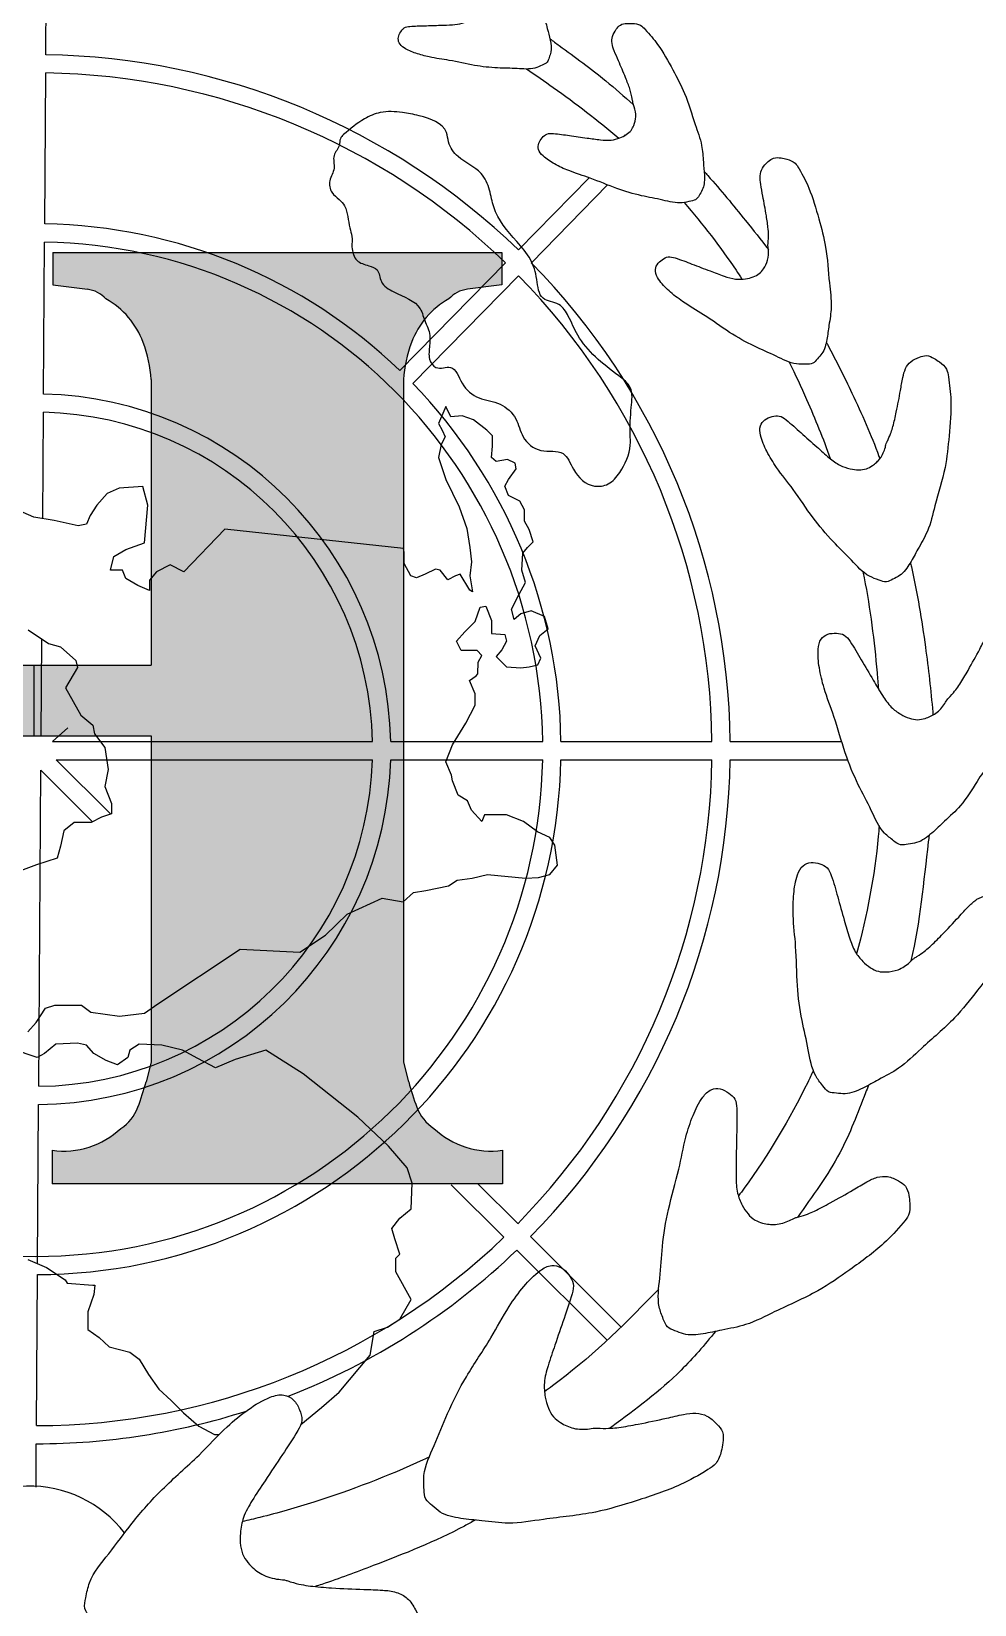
# Model space of a CAD drawing. Extents: x -2331248 to -1198620, y -977263 to -545844.
# Drawn here: x -2324678 to -2322990, y -710726 to -707908 of the extents above; entities that cross this region are included whole.
import ezdxf

# ---------------------------------------------------------------- set-up
doc = ezdxf.new("R2010")
doc.units = 0
doc.header["$LTSCALE"] = 1000
doc.header["$MEASUREMENT"] = 0
doc.layers.get('0').update_dxf_attribs({"linetype": 'CONTINUOUS'})

msp = doc.modelspace()

# ---------------------------------------------------------------- hatches: boundary and pattern name
for points in [[(-2325335.1, -709754.7), (-2325344.3, -709789.6, -0.026595), (-2325358.9, -709835.4, -0.160007), (-2325389.4, -709873.2, -0.229054), (-2325512.2, -709912.4), (-2325512.2, -709972.7), (-2325109.1, -709972.7), (-2324706, -709972.7), (-2324706, -709912.4, -0.229054), (-2324828.8, -709873.2, -0.160007), (-2324859.4, -709835.4, -0.026595), (-2324874, -709789.6), (-2324883.1, -709754.7), (-2324883.1, -709170.2), (-2324673.6, -709170.2), (-2324673.6, -709043.2), (-2324883.1, -709043.2), (-2324883.1, -708531.8, -0.072496), (-2324868.8, -708465.2, -0.17836), (-2324802.2, -708387.5, -0.179281), (-2324768.8, -708370), (-2324706.9, -708362.1), (-2324706.9, -708304.4), (-2325109.1, -708304.4), (-2325511.3, -708304.4), (-2325511.3, -708362.1), (-2325449.4, -708370, -0.179281), (-2325416.1, -708387.5, -0.17836), (-2325349.4, -708465.2, -0.072496), (-2325335.1, -708531.8)], [(-2324464.1, -708531.8, 0.072496), (-2324478.4, -708465.2, 0.17836), (-2324545, -708387.5, 0.179281), (-2324578.4, -708370), (-2324640.3, -708362.1), (-2324640.3, -708304.4), (-2324238.1, -708304.4), (-2323835.9, -708304.4), (-2323835.9, -708362.1), (-2323897.8, -708370, 0.179281), (-2323931.1, -708387.5, 0.17836), (-2323997.8, -708465.2, 0.072496), (-2324012.1, -708531.8), (-2324012.1, -709754.7), (-2324003, -709789.6, 0.026595), (-2323988.3, -709835.4, 0.160007), (-2323957.8, -709873.2, 0.229054), (-2323835, -709912.4), (-2323835, -709972.7), (-2324238.1, -709972.7), (-2324641.2, -709972.7), (-2324641.2, -709912.4, 0.229054), (-2324518.4, -709873.2, 0.160007), (-2324487.8, -709835.4, 0.026595), (-2324473.2, -709789.6), (-2324464.1, -709754.7), (-2324464.1, -709170.2), (-2324673.6, -709170.2), (-2324673.6, -709043.2), (-2324464.1, -709043.2)]]:
    msp.add_hatch(color=256).paths.add_polyline_path(points)

# ---------------------------------------------------------------- linework, layer by layer
for p, q in [((-2324652.6, -707950), (-2324650.7, -707665.4)), ((-2324654.7, -708253), (-2324652.8, -707982.6)), ((-2323615, -708093.5), (-2323616.4, -708094.9)), ((-2323806.5, -708299.5), (-2323679.8, -708170.4)), ((-2323783.3, -708322.5), (-2323646.7, -708183.3)), ((-2324656.8, -708557.8), (-2324654.9, -708285.6)), ((-2324640.3, -708304.4), (-2323835.9, -708304.4)), ((-2324640.3, -708304.4), (-2324640.3, -708362.1)), ((-2324018.7, -708515.7), (-2323829.3, -708322.8)), ((-2323835.9, -708304.4), (-2323835.9, -708362.1)), ((-2323995.6, -708538.7), (-2323806.2, -708345.8)), ((-2324640.3, -708362.1), (-2324578.4, -708370)), ((-2323835.9, -708362.1), (-2323897.8, -708370)), ((-2324464.1, -708531.8), (-2324464.1, -709043.2)), ((-2324012.1, -708531.8), (-2324012.1, -709754.7)), ((-2324658.3, -708781.1), (-2324657, -708590.4)), ((-2324661, -709170.2), (-2324659.8, -708996.7)), ((-2324883.1, -709043.2), (-2324464.1, -709043.2)), ((-2324673.6, -709170.2), (-2324673.6, -709043.2)), ((-2324883.1, -709170.2), (-2324464.1, -709170.2)), ((-2324640.7, -709180.1), (-2324613.2, -709155.9)), ((-2324464.1, -709170.2), (-2324464.1, -709754.7)), ((-2324640.7, -709180.1), (-2324067.7, -709180.1)), ((-2324035, -709180.1), (-2323762.8, -709180.1)), ((-2323730.2, -709180.1), (-2323459.8, -709180.1)), ((-2323427.1, -709180.1), (-2323227.6, -709180.1)), ((-2324634.3, -709212.7), (-2324067.8, -709212.7)), ((-2324634.3, -709212.7), (-2324536.6, -709310.3)), ((-2324035.1, -709212.7), (-2323762.9, -709212.7)), ((-2323730.2, -709212.7), (-2323459.9, -709212.7)), ((-2323427.2, -709212.7), (-2323216.8, -709212.7)), ((-2324665.3, -709797.6), (-2324661.4, -709231.7)), ((-2324661.4, -709231.7), (-2324569.3, -709323.8)), ((-2324464.1, -709754.7), (-2324473.2, -709789.6)), ((-2324012.1, -709754.7), (-2324003, -709789.6)), ((-2324667.5, -710115.4), (-2324665.6, -709830.3)), ((-2324641.2, -709912.4), (-2324641.2, -709972.7)), ((-2323835, -709912.4), (-2323835, -709972.7)), ((-2323835, -709972.7), (-2324641.2, -709972.7)), ((-2323926.6, -709974.1), (-2323832.3, -710068)), ((-2323878.7, -709972.9), (-2323807.7, -710043.8)), ((-2323784.7, -710066.8), (-2323622.5, -710228.9)), ((-2323809.2, -710091.1), (-2323647.3, -710252.4)), ((-2324669.5, -710405.4), (-2324667.7, -710135.1)), ((-2324670.3, -710515.6), (-2324669.8, -710438.1))]:
    msp.add_line(p, q)
at = {"color": 1}
for points in [[(-2324684.9, -709700.1), (-2324670.1, -709683.5), (-2324653.5, -709657.7), (-2324636.9, -709652.2), (-2324588.9, -709652.2), (-2324572.3, -709665.1), (-2324520.6, -709672.4), (-2324476.3, -709666.9), (-2324452.3, -709650.3), (-2324304.6, -709552.3), (-2324197.8, -709557.4), (-2324152, -709526.9), (-2324113, -709489.6), (-2324050.2, -709460.8), (-2324012.9, -709467.5), (-2323994.2, -709450.6), (-2323972.2, -709447.2), (-2323931.5, -709438.7), (-2323916.2, -709428.6), (-2323889, -709425.2), (-2323861.9, -709418.4), (-2323794, -709425.2), (-2323770.3, -709423.5), (-2323749.9, -709418.4), (-2323736.4, -709401.4), (-2323741.5, -709365.8), (-2323749.9, -709352.3), (-2323772, -709342.1), (-2323797.4, -709323.5), (-2323828, -709311.6), (-2323855.1, -709311.6), (-2323867, -709311.6), (-2323872.1, -709323.5), (-2323890.7, -709303.1), (-2323897.5, -709286.2), (-2323914.5, -709276), (-2323924.7, -709250.6), (-2323926.4, -709240.4), (-2323936.5, -709216.7), (-2323924.7, -709186.2), (-2323900.9, -709147.2), (-2323884, -709115), (-2323884, -709094.6), (-2323894.1, -709070.9), (-2323882.3, -709062.4), (-2323878.9, -709059), (-2323878.5, -709037.8), (-2323871.7, -709025.9), (-2323880.2, -709017.4), (-2323897.1, -709017.4), (-2323909, -709017.4), (-2323917.5, -709000.5), (-2323902.2, -708983.5), (-2323883.6, -708964.9), (-2323875.1, -708939.4), (-2323864.9, -708937.8), (-2323854.7, -708963.2), (-2323854.7, -708980.1), (-2323854.7, -708986.9), (-2323831, -708988.6), (-2323827.6, -709000.5), (-2323836.1, -709015.7), (-2323846.2, -709027.6), (-2323827.6, -709046.2), (-2323802.1, -709047.9), (-2323786.9, -709046.2), (-2323771.6, -709042.8), (-2323766.5, -709031), (-2323776.7, -709008.9), (-2323768.2, -708990.3), (-2323752.9, -708978.4), (-2323759.7, -708956.4), (-2323783.5, -708946.2), (-2323802.1, -708951.3), (-2323814, -708961.5), (-2323819.1, -708942.8), (-2323805.5, -708917.4), (-2323793.7, -708895.4), (-2323800.4, -708873.3), (-2323798.8, -708842.8), (-2323790.3, -708832.7), (-2323780.1, -708822.5), (-2323786.9, -708800.5), (-2323795.4, -708785.2), (-2323795.4, -708764.9), (-2323803.8, -708749.6), (-2323824.2, -708739.4), (-2323831, -708722.5), (-2323824.2, -708710.6), (-2323810.6, -708692), (-2323812.3, -708681.8), (-2323825.9, -708675), (-2323846.2, -708678.4), (-2323854.7, -708671.6), (-2323853, -708651.3), (-2323853, -708632.6), (-2323863.2, -708622.5), (-2323887, -708603.8), (-2323907.3, -708597), (-2323927.7, -708598.7), (-2323936.2, -708580.1), (-2323949.7, -708610.6), (-2323942.9, -708622.5), (-2323937.9, -708634.3), (-2323944.6, -708647.9), (-2323949.7, -708671.6), (-2323936.2, -708710.6), (-2323912.4, -708759.8), (-2323898.8, -708798.8), (-2323893.7, -708832.7), (-2323890.4, -708858.1), (-2323893.7, -708883.5), (-2323888.7, -708912.3), (-2323893.7, -708908.9), (-2323910.7, -708880.1), (-2323919.2, -708883.5), (-2323932.8, -708890.3), (-2323946.3, -708873.3), (-2323954.8, -708871.6), (-2323973.5, -708880.1), (-2323988.7, -708886.9), (-2323998.9, -708883.5), (-2324010.8, -708861.5), (-2324010.8, -708841.1), (-2324012.5, -708834.4), (-2324332.4, -708799.8), (-2324405.7, -708876.1), (-2324430.1, -708863.8), (-2324454.6, -708876.1), (-2324466.8, -708891.3), (-2324466.8, -708909.6), (-2324488.1, -708900.5), (-2324509.5, -708888.3), (-2324515.6, -708873), (-2324537, -708873), (-2324530.9, -708848.6), (-2324509.5, -708836.4), (-2324475.9, -708824.2), (-2324469.8, -708757.1), (-2324479, -708723.5), (-2324521.7, -708726.5), (-2324543.1, -708735.7), (-2324561.4, -708757.1), (-2324573.6, -708775.4), (-2324579.7, -708790.6), (-2324595, -708793.7), (-2324637.8, -708784.5), (-2324674.4, -708778.4), (-2324708, -708763.2)], [(-2324684.6, -708980.2), (-2324647.9, -709004.6), (-2324626.6, -709010.7), (-2324599.1, -709035.1), (-2324596, -709047.3), (-2324617.4, -709084), (-2324589.9, -709132.8), (-2324568.6, -709151.1), (-2324565.5, -709166.3), (-2324547.2, -709190.7), (-2324541.1, -709230.4), (-2324547.2, -709260.9), (-2324535, -709291.4), (-2324535, -709309.7), (-2324553.3, -709315.8), (-2324571.6, -709325), (-2324602.1, -709325), (-2324620.5, -709340.3), (-2324626.6, -709367.7), (-2324632.7, -709389.1), (-2324669.3, -709401.3), (-2324702.9, -709413.5)], [(-2324196, -710403.3), (-2324158.9, -710373.2), (-2324127.5, -710345.6), (-2324072.1, -710279.2), (-2324064.8, -710236.8), (-2324040.8, -710229.4), (-2324018.6, -710214.6), (-2323998.3, -710179.6), (-2324026, -710129.8), (-2324026, -710105.8), (-2324018.6, -710098.5), (-2324027.9, -710070.8), (-2324033.4, -710052.4), (-2324018.6, -710033.9), (-2323998.3, -710017.3), (-2323996.5, -709971.2), (-2324005.7, -709943.5), (-2324038.9, -709904.8), (-2324094.3, -709853.2), (-2324192.1, -709775.7), (-2324258.5, -709733.3), (-2324313.9, -709749.9), (-2324349, -709764.7), (-2324380.4, -709748.1), (-2324408, -709733.3), (-2324445, -709724.1), (-2324485.6, -709722.2), (-2324502.2, -709733.3), (-2324505.9, -709746.2), (-2324524.3, -709759.1), (-2324544.6, -709751.7), (-2324566.8, -709738.8), (-2324579.7, -709724.1), (-2324596.3, -709720.4), (-2324635, -709722.2), (-2324655.3, -709738.8), (-2324668.3, -709746.2), (-2324712.6, -709731.5)], [(-2324684.9, -710107.7), (-2324651.7, -710122.4), (-2324618.4, -710144.6), (-2324614.7, -710150.1), (-2324568.6, -710153.8), (-2324564.9, -710153.8), (-2324566.8, -710170.4), (-2324577.8, -710201.7), (-2324577.8, -710233.1), (-2324557.5, -710247.8), (-2324539.1, -710264.4), (-2324502.2, -710273.7), (-2324485.6, -710286.6), (-2324468.9, -710314.2), (-2324450.5, -710340.1), (-2324428.3, -710360.3), (-2324406.2, -710382.5), (-2324378.5, -710406.4), (-2324350.8, -710421.2), (-2324342.4, -710421.5)]]:
    msp.add_lwpolyline(points, dxfattribs=at)
for centre, radius, start, end in [((-2324671.2, -709194), 1244.1, 45.9691, 89.1442), ((-2324671.2, -709194), 1211.5, 45.9809, 89.1318), ((-2324671.2, -709194), 941.1, 46.11, 88.9958), ((-2324671.2, -709194), 908.5, 0.8742, 88.9739), ((-2324671.2, -709194), 1244.1, 0.6384, 44.4659), ((-2324671.2, -709194), 1211.5, 0.6556, 44.4372), ((-2324585.3, -708423.7), 54.1, 42.0433, 82.6996), ((-2323890.9, -708423.7), 54.1, 97.3004, 137.9567), ((-2324617.2, -708516.8), 148.1, 20.3964, 60.8482), ((-2323859, -708516.8), 148.1, 119.1518, 159.6036), ((-2324699.7, -708547.5), 236.2, 3.8106, 20.3964), ((-2323776.4, -708547.5), 236.2, 159.6036, 176.1894), ((-2324671.2, -709194), 941.1, 0.8439, 44.1228), ((-2324671.2, -709194), 636.3, 1.2482, 88.7038), ((-2324671.2, -709194), 603.7, 1.3157, 88.655), ((-2324671.2, -709194), 908.5, 181.1844, 358.8156), ((-2324671.2, -709194), 941.1, 270.2149, 358.8567), ((-2324671.2, -709194), 636.3, 270.5069, 358.3089), ((-2324671.2, -709194), 603.7, 270.5557, 358.2175), ((-2324671.2, -709194), 1211.5, 315.4565, 359.1118), ((-2324671.2, -709194), 1244.1, 315.445, 359.1351), ((-2324910.6, -709675.3), 452, 339.2565, 345.3501), ((-2323565.6, -709675.3), 452, 194.6499, 200.7435), ((-2324560.7, -709807.8), 77.9, 302.8938, 339.2565), ((-2323915.5, -709807.8), 77.9, 200.7435, 237.1062), ((-2324620.3, -709765.7), 148.1, 261.8736, 313.4788), ((-2323855.9, -709765.7), 148.1, 226.5212, 278.1264), ((-2324671.2, -709194), 1211.5, 270.0789, 313.823), ((-2324671.2, -709194), 1244.1, 291.3112, 313.8568), ((-2324671.2, -709194), 1244.1, 270.0665, 287.6603), ((-2324682.6, -710729.3), 215.6, 37.5741, 144.9041)]:
    msp.add_arc(centre, radius, start, end)
for points, knots in [([(-2323883.5, -707827.1), (-2323883.6, -707826.4), (-2323886.7, -707817.2), (-2323891, -707808), (-2323903.4, -707787.4), (-2323915.1, -707769.2), (-2323926.2, -707752.8), (-2323933.1, -707740.7), (-2323934.9, -707728), (-2323930.3, -707717.5), (-2323924.9, -707707.1), (-2323915, -707704.1), (-2323904.4, -707702.3), (-2323893, -707701.7), (-2323877.8, -707713), (-2323855.2, -707731.9), (-2323829.7, -707763.7), (-2323800.3, -707801.3), (-2323781.6, -707840.9), (-2323761.6, -707874), (-2323755.4, -707901.5), (-2323749.2, -707923.6), (-2323746.2, -707942), (-2323751.4, -707954.6), (-2323754.2, -707964.7), (-2323765.2, -707969.2), (-2323782, -707977), (-2323810, -707974.2), (-2323845.7, -707974.2), (-2323886.7, -707969.8), (-2323926.9, -707959.7), (-2323962.6, -707955.5), (-2323989.9, -707948), (-2324008.5, -707940.3), (-2324020.9, -707930.1), (-2324022.3, -707918.2), (-2324017.7, -707909.2), (-2324011.4, -707900.6), (-2323995.2, -707898.5), (-2323974, -707898.1), (-2323948.4, -707897.2), (-2323925.9, -707896.5), (-2323907.9, -707894.8), (-2323894.6, -707888.4), (-2323884.7, -707881.5), (-2323877.9, -707873.4), (-2323874.6, -707862.6), (-2323873.6, -707849.2), (-2323878, -707837.1), (-2323882.5, -707830.2), (-2323883.3, -707827.5), (-2323883.5, -707827)], [13.077213, 13.077213, 13.077213, 13.077213, 13.120526, 13.560263, 14.011793, 14.691864, 15.094349, 15.38576, 15.650406, 15.951091, 16.170089, 16.426599, 16.623019, 16.932745, 17.173585, 17.897756, 18.998414, 19.984356, 21.206376, 22.026155, 22.651219, 23.14138, 23.642442, 23.881721, 24.094079, 24.321994, 24.651393, 25.387501, 26.19836, 27.15922, 28.228555, 29.073063, 29.655064, 30.184934, 30.476632, 30.707368, 30.947902, 31.171247, 31.411907, 32.016305, 32.678016, 33.180541, 33.586718, 33.920223, 34.188456, 34.423672, 34.634205, 34.965314, 35.339812, 35.497413, 35.533576, 35.533576, 35.533576, 35.533576]), ([(-2323601.7, -708034.4), (-2323601.7, -708033.6), (-2323603.4, -708023), (-2323606.3, -708012.1), (-2323615.9, -707987.1), (-2323625.3, -707965.1), (-2323634.3, -707944.9), (-2323639.6, -707930.4), (-2323639.1, -707916.1), (-2323632.1, -707905.5), (-2323624.2, -707895.2), (-2323612.8, -707893.7), (-2323600.9, -707893.8), (-2323588.2, -707895.3), (-2323573.8, -707910.6), (-2323552.6, -707935.6), (-2323530.8, -707975.3), (-2323505.7, -708022), (-2323492.8, -708068.9), (-2323477.2, -708108.9), (-2323475.6, -708140.2), (-2323473, -708165.6), (-2323473.3, -708186.3), (-2323481.4, -708199.2), (-2323486.4, -708209.6), (-2323499.2, -708212.5), (-2323519.1, -708217.8), (-2323549.3, -708209.5), (-2323588.4, -708202.7), (-2323632.4, -708190.1), (-2323674.4, -708171.3), (-2323712.8, -708159.9), (-2323741.2, -708146.5), (-2323760, -708134.5), (-2323771.7, -708121), (-2323770.9, -708107.8), (-2323764.3, -708098.8), (-2323755.6, -708090.5), (-2323737.6, -708091.4), (-2323714.3, -708094.9), (-2323686.1, -708098.8), (-2323661.3, -708102.3), (-2323641.2, -708103.9), (-2323625.5, -708099.5), (-2323613.4, -708093.7), (-2323604.4, -708086.2), (-2323598.7, -708074.9), (-2323595.1, -708060.5), (-2323597.6, -708046.4), (-2323601.2, -708038), (-2323601.6, -708034.9), (-2323601.7, -708034.3)], [13.077213, 13.077213, 13.077213, 13.077213, 13.120526, 13.560263, 14.011793, 14.691864, 15.094349, 15.38576, 15.650406, 15.951091, 16.170089, 16.426599, 16.623019, 16.932745, 17.173585, 17.897756, 18.998414, 19.984356, 21.206376, 22.026155, 22.651219, 23.14138, 23.642442, 23.881721, 24.094079, 24.321994, 24.651393, 25.387501, 26.19836, 27.15922, 28.228555, 29.073063, 29.655064, 30.184934, 30.476632, 30.707368, 30.947902, 31.171247, 31.411907, 32.016305, 32.678016, 33.180541, 33.586718, 33.920223, 34.188456, 34.423672, 34.634205, 34.965314, 35.339812, 35.497413, 35.533576, 35.533576, 35.533576, 35.533576]), ([(-2323750.1, -707921.3), (-2323744.5, -707925.4), (-2323710.7, -707949.9), (-2323659.5, -707987.5), (-2323617, -708024.8), (-2323600.7, -708039.2), (-2323600.6, -708039.2)], [3.217272, 3.217272, 3.217272, 3.217272, 3.652302, 5.825507, 7.179914, 7.186565, 7.186565, 7.186565, 7.186565]), ([(-2323791.8, -707975.5), (-2323775.7, -707986.4), (-2323719.1, -708025.4), (-2323664.4, -708067.4), (-2323626.9, -708099.5)], [3.293663, 3.293663, 3.293663, 3.293663, 4.503387, 7.588139, 7.588139, 7.588139, 7.588139]), ([(-2323359.4, -708288), (-2323359.2, -708287.2), (-2323358.4, -708275.4), (-2323358.8, -708263), (-2323363, -708233.9), (-2323367.7, -708207.9), (-2323372.4, -708184.1), (-2323374.5, -708167.3), (-2323370.4, -708152), (-2323360.3, -708142.3), (-2323349.4, -708133.3), (-2323336.7, -708134.5), (-2323323.9, -708137.5), (-2323310.8, -708142.2), (-2323299, -708162.1), (-2323282.5, -708194.2), (-2323268.8, -708242.1), (-2323253.5, -708298.4), (-2323251.1, -708351.8), (-2323244.2, -708398.6), (-2323250.2, -708432.5), (-2323253.7, -708460.3), (-2323259, -708482.5), (-2323270.9, -708494.3), (-2323278.8, -708504.2), (-2323293.3, -708504.2), (-2323315.9, -708505), (-2323346.2, -708488.6), (-2323386.5, -708471.7), (-2323430.5, -708447.4), (-2323471, -708416.9), (-2323509.3, -708395.3), (-2323536.5, -708373.9), (-2323553.8, -708356.5), (-2323563, -708339.1), (-2323558.9, -708325.1), (-2323549.5, -708317.1), (-2323538.3, -708310.4), (-2323519.1, -708315.7), (-2323495, -708325.2), (-2323465.7, -708336.3), (-2323440, -708346.2), (-2323418.9, -708352.8), (-2323400.9, -708351.9), (-2323386.5, -708348.8), (-2323375, -708342.9), (-2323366.2, -708332.2), (-2323358.7, -708317.6), (-2323358, -708301.9), (-2323359.8, -708292), (-2323359.4, -708288.6), (-2323359.4, -708287.9)], [13.077213, 13.077213, 13.077213, 13.077213, 13.120526, 13.560263, 14.011793, 14.691864, 15.094349, 15.38576, 15.650406, 15.951091, 16.170089, 16.426599, 16.623019, 16.932745, 17.173585, 17.897756, 18.998414, 19.984356, 21.206376, 22.026155, 22.651219, 23.14138, 23.642442, 23.881721, 24.094079, 24.321994, 24.651393, 25.387501, 26.19836, 27.15922, 28.228555, 29.073063, 29.655064, 30.184934, 30.476632, 30.707368, 30.947902, 31.171247, 31.411907, 32.016305, 32.678016, 33.180541, 33.586718, 33.920223, 34.188456, 34.423672, 34.634205, 34.965314, 35.339812, 35.497413, 35.533576, 35.533576, 35.533576, 35.533576]), ([(-2323473.8, -708159.4), (-2323471.6, -708161.8), (-2323445.8, -708189.9), (-2323407.8, -708236.9), (-2323372, -708281.4), (-2323358.7, -708299)], [10.824914, 10.824914, 10.824914, 10.824914, 11.027742, 13.214589, 14.594713, 14.594713, 14.594713, 14.594713]), ([(-2323509.8, -708214.9), (-2323476.2, -708253.2), (-2323441.3, -708298.9), (-2323409.6, -708346.7), (-2323406.1, -708352)], [11.012867, 11.012867, 11.012867, 11.012867, 14.193364, 14.591432, 14.591432, 14.591432, 14.591432]), ([(-2323255.1, -708464.9), (-2323254.2, -708466.5), (-2323238.2, -708496.5), (-2323204.7, -708563.7), (-2323174.4, -708632.3), (-2323159.7, -708672.3), (-2323159.2, -708673.8)], [18.66986, 18.66986, 18.66986, 18.66986, 18.782901, 20.7969, 23.363188, 23.460767, 23.460767, 23.460767, 23.460767]), ([(-2323145.9, -708642.3), (-2323145.4, -708641.5), (-2323140, -708629.7), (-2323135.6, -708616.8), (-2323128.5, -708585.2), (-2323123.1, -708556.7), (-2323118.7, -708530.4), (-2323114.3, -708512.2), (-2323104.2, -708498.2), (-2323090, -708492.1), (-2323075.2, -708487.1), (-2323062.6, -708493.3), (-2323050.7, -708501.3), (-2323039, -708511.4), (-2323034.7, -708536.4), (-2323030.2, -708575.8), (-2323034.9, -708630.4), (-2323041.1, -708694.3), (-2323059.4, -708750.1), (-2323070.6, -708801), (-2323090.1, -708833.5), (-2323104.5, -708860.8), (-2323118.7, -708881.5), (-2323135.5, -708889), (-2323147.5, -708896.1), (-2323162.4, -708890.4), (-2323185.9, -708882.4), (-2323210.7, -708853.7), (-2323245.5, -708820.6), (-2323281.3, -708778.4), (-2323311, -708731.3), (-2323342, -708694.1), (-2323361.7, -708661.5), (-2323372.6, -708636.8), (-2323375.3, -708615.4), (-2323365.6, -708602.6), (-2323352.8, -708598), (-2323338.6, -708595.4), (-2323321, -708608.4), (-2323299.9, -708627.6), (-2323274.1, -708650.5), (-2323251.6, -708670.7), (-2323232.4, -708685.7), (-2323213.6, -708691.8), (-2323197.5, -708694.2), (-2323183.5, -708692.6), (-2323170.2, -708685.1), (-2323156.8, -708673), (-2323149.9, -708657.2), (-2323147.9, -708646.2), (-2323146.2, -708642.9), (-2323145.9, -708642.2)], [13.077213, 13.077213, 13.077213, 13.077213, 13.120526, 13.560263, 14.011793, 14.691864, 15.094349, 15.38576, 15.650406, 15.951091, 16.170089, 16.426599, 16.623019, 16.932745, 17.173585, 17.897756, 18.998414, 19.984356, 21.206376, 22.026155, 22.651219, 23.14138, 23.642442, 23.881721, 24.094079, 24.321994, 24.651393, 25.387501, 26.19836, 27.15922, 28.228555, 29.073063, 29.655064, 30.184934, 30.476632, 30.707368, 30.947902, 31.171247, 31.411907, 32.016305, 32.678016, 33.180541, 33.586718, 33.920223, 34.188456, 34.423672, 34.634205, 34.965314, 35.339812, 35.497413, 35.533576, 35.533576, 35.533576, 35.533576]), ([(-2323321.6, -708500.5), (-2323310.7, -708522.6), (-2323284.2, -708579.4), (-2323260.8, -708637.6), (-2323247.9, -708673.4)], [18.148121, 18.148121, 18.148121, 18.148121, 19.682962, 22.062356, 22.062356, 22.062356, 22.062356]), ([(-2323104.4, -708859.6), (-2323103.9, -708862.1), (-2323092.3, -708912), (-2323078, -709001.5), (-2323067.4, -709090.4), (-2323064.3, -709131.2), (-2323064.2, -709132.9)], [27.498238, 27.498238, 27.498238, 27.498238, 27.657433, 30.703039, 33.149521, 33.25637, 33.25637, 33.25637, 33.25637]), ([(-2323189.5, -708876), (-2323188.8, -708879.7), (-2323176.7, -708939.4), (-2323168, -709009.5), (-2323162.5, -709076.3), (-2323161.8, -709085.8)], [26.457719, 26.457719, 26.457719, 26.457719, 26.689194, 30.26996, 30.865347, 30.865347, 30.865347, 30.865347]), ([(-2323035.7, -709102), (-2323034.8, -709101.3), (-2323025.2, -709090.7), (-2323016.3, -709078.7), (-2322998.2, -709048), (-2322983, -709019.9), (-2322969.5, -708993.8), (-2322958.8, -708976.4), (-2322943.4, -708965), (-2322926.6, -708963.5), (-2322909.4, -708963.2), (-2322898.3, -708973.9), (-2322888.5, -708986.4), (-2322879.6, -709000.8), (-2322883.6, -709028.5), (-2322892.1, -709071.2), (-2322915.4, -709126.9), (-2322943.4, -709191.7), (-2322981.4, -709244), (-2323010.3, -709293.4), (-2323041.6, -709320.9), (-2323065.8, -709344.7), (-2323087.6, -709361.6), (-2323107.7, -709363.8), (-2323122.8, -709367.2), (-2323136.4, -709356.3), (-2323158.4, -709339.9), (-2323174.7, -709301.5), (-2323200, -709255.2), (-2323223.3, -709198.9), (-2323238.5, -709139.6), (-2323258.5, -709090.2), (-2323268.1, -709049.4), (-2323271.2, -709019.9), (-2323266.8, -708996.5), (-2323252.3, -708986.4), (-2323237.5, -708985.9), (-2323221.7, -708988), (-2323207.6, -709007.5), (-2323192, -709034.7), (-2323172.7, -709067.4), (-2323155.9, -709096.1), (-2323140.8, -709118.3), (-2323123.2, -709131), (-2323107.2, -709138.9), (-2323091.9, -709142), (-2323075.5, -709138.6), (-2323057.4, -709130.4), (-2323044.9, -709116.2), (-2323039, -709105.4), (-2323036.2, -709102.4), (-2323035.7, -709101.9)], [13.077213, 13.077213, 13.077213, 13.077213, 13.120526, 13.560263, 14.011793, 14.691864, 15.094349, 15.38576, 15.650406, 15.951091, 16.170089, 16.426599, 16.623019, 16.932745, 17.173585, 17.897756, 18.998414, 19.984356, 21.206376, 22.026155, 22.651219, 23.14138, 23.642442, 23.881721, 24.094079, 24.321994, 24.651393, 25.387501, 26.19836, 27.15922, 28.228555, 29.073063, 29.655064, 30.184934, 30.476632, 30.707368, 30.947902, 31.171247, 31.411907, 32.016305, 32.678016, 33.180541, 33.586718, 33.920223, 34.188456, 34.423672, 34.634205, 34.965314, 35.339812, 35.497413, 35.533576, 35.533576, 35.533576, 35.533576]), ([(-2323160.4, -709331.4), (-2323160.9, -709337.6), (-2323167.6, -709414.8), (-2323182, -709491.4), (-2323200.9, -709560.4)], [35.980817, 35.980817, 35.980817, 35.980817, 36.370011, 40.813039, 40.813039, 40.813039, 40.813039]), ([(-2323070.9, -709348.1), (-2323071.4, -709352.1), (-2323080.8, -709427.3), (-2323087.3, -709503.5), (-2323103.6, -709573.2), (-2323103.6, -709573.3)], [37.749373, 37.749373, 37.749373, 37.749373, 37.995926, 42.481303, 42.490057, 42.490057, 42.490057, 42.490057]), ([(-2323096, -709567.3), (-2323095, -709566.9), (-2323082.7, -709558.9), (-2323070.6, -709549.2), (-2323044.6, -709523.3), (-2323022.1, -709499.2), (-2323001.8, -709476.7), (-2322986.5, -709462.1), (-2322968.3, -709454.8), (-2322951, -709457.6), (-2322933.8, -709461.9), (-2322925.6, -709475.4), (-2322919, -709490.4), (-2322913.9, -709507.1), (-2322925.1, -709533.7), (-2322944.8, -709574.1), (-2322982.5, -709623.6), (-2323027.4, -709681), (-2323079, -709723.2), (-2323120.7, -709765), (-2323159.1, -709784.3), (-2323189.5, -709801.6), (-2323215.7, -709812.8), (-2323236.3, -709809.8), (-2323252.2, -709809.3), (-2323263, -709794.7), (-2323280.6, -709772.7), (-2323286.9, -709730.2), (-2323300, -709677.3), (-2323308.6, -709615.1), (-2323308.3, -709551.9), (-2323315.3, -709497.4), (-2323314.2, -709454.2), (-2323309.6, -709423.9), (-2323299.1, -709401.8), (-2323282, -709395.4), (-2323267, -709398.8), (-2323251.9, -709405.1), (-2323243, -709428.2), (-2323234.5, -709459.4), (-2323223.7, -709497), (-2323214.4, -709530.1), (-2323205.2, -709556.1), (-2323191, -709573.5), (-2323177, -709585.5), (-2323162.6, -709592.6), (-2323145.3, -709593.5), (-2323125.2, -709590.1), (-2323108.9, -709579.1), (-2323100.3, -709569.9), (-2323096.6, -709567.7), (-2323096, -709567.2)], [13.077213, 13.077213, 13.077213, 13.077213, 13.120526, 13.560263, 14.011793, 14.691864, 15.094349, 15.38576, 15.650406, 15.951091, 16.170089, 16.426599, 16.623019, 16.932745, 17.173585, 17.897756, 18.998414, 19.984356, 21.206376, 22.026155, 22.651219, 23.14138, 23.642442, 23.881721, 24.094079, 24.321994, 24.651393, 25.387501, 26.19836, 27.15922, 28.228555, 29.073063, 29.655064, 30.184934, 30.476632, 30.707368, 30.947902, 31.171247, 31.411907, 32.016305, 32.678016, 33.180541, 33.586718, 33.920223, 34.188456, 34.423672, 34.634205, 34.965314, 35.339812, 35.497413, 35.533576, 35.533576, 35.533576, 35.533576]), ([(-2323278.3, -709769.8), (-2323281.6, -709776.8), (-2323316.9, -709850.4), (-2323361.9, -709925.5), (-2323408.9, -709989.5), (-2323412.5, -709994.2)], [45.438691, 45.438691, 45.438691, 45.438691, 45.919967, 50.518444, 50.88878, 50.88878, 50.88878, 50.88878]), ([(-2323308.4, -710032.8), (-2323307.3, -710032.6), (-2323292.3, -710028.3), (-2323277.1, -710022.2), (-2323242.6, -710003.9), (-2323212.4, -709986.4), (-2323184.9, -709969.9), (-2323164.9, -709959.7), (-2323144.1, -709957.9), (-2323127.5, -709966.1), (-2323111.3, -709975.7), (-2323107.1, -709992), (-2323105.1, -710009.2), (-2323105.1, -710027.8), (-2323124.6, -710051.3), (-2323157.1, -710086.3), (-2323210.6, -710124.8), (-2323273.8, -710169.2), (-2323339.1, -710196.2), (-2323394.3, -710225.8), (-2323439.3, -710233.5), (-2323475.4, -710241.7), (-2323505.5, -710245), (-2323525.5, -710235.5), (-2323541.4, -710230.1), (-2323547.9, -710212.1), (-2323559, -710184.3), (-2323552.2, -710139.2), (-2323549.3, -710081.5), (-2323538.8, -710015.7), (-2323519, -709951.7), (-2323509.4, -709894.2), (-2323494.9, -709850.8), (-2323480.9, -709821.4), (-2323463.5, -709802.2), (-2323444.2, -709801), (-2323430, -709809.1), (-2323416.6, -709820.1), (-2323414.6, -709846.3), (-2323415.7, -709880.6), (-2323416.3, -709922.1), (-2323417.1, -709958.5), (-2323415.8, -709987.8), (-2323406.7, -710009.7), (-2323396.2, -710026.3), (-2323383.8, -710037.9), (-2323366.5, -710044.1), (-2323345, -710046.8), (-2323325.1, -710040.8), (-2323313.5, -710034), (-2323309.1, -710032.9), (-2323308.3, -710032.7)], [13.077213, 13.077213, 13.077213, 13.077213, 13.120526, 13.560263, 14.011793, 14.691864, 15.094349, 15.38576, 15.650406, 15.951091, 16.170089, 16.426599, 16.623019, 16.932745, 17.173585, 17.897756, 18.998414, 19.984356, 21.206376, 22.026155, 22.651219, 23.14138, 23.642442, 23.881721, 24.094079, 24.321994, 24.651393, 25.387501, 26.19836, 27.15922, 28.228555, 29.073063, 29.655064, 30.184934, 30.476632, 30.707368, 30.947902, 31.171247, 31.411907, 32.016305, 32.678016, 33.180541, 33.586718, 33.920223, 34.188456, 34.423672, 34.634205, 34.965314, 35.339812, 35.497413, 35.533576, 35.533576, 35.533576, 35.533576]), ([(-2323179.5, -709795.8), (-2323181.3, -709800.3), (-2323197.3, -709841.3), (-2323228.9, -709926), (-2323280, -709994.7), (-2323306.9, -710032.5)], [47.387864, 47.387864, 47.387864, 47.387864, 47.693158, 50.122263, 53.010165, 53.010165, 53.010165, 53.010165]), ([(-2323664.2, -710410), (-2323663, -710410.3), (-2323645.8, -710410.8), (-2323627.8, -710409.5), (-2323585.6, -710401.9), (-2323548, -710393.9), (-2323513.6, -710385.8), (-2323489.3, -710381.9), (-2323466.9, -710387.1), (-2323452.3, -710401.2), (-2323438.5, -710416.7), (-2323439.7, -710435.2), (-2323443.4, -710453.9), (-2323449.6, -710473.3), (-2323478, -710491.4), (-2323523.7, -710517), (-2323592.7, -710539.4), (-2323673.9, -710564.6), (-2323751.4, -710570.8), (-2323819.2, -710583.1), (-2323868.8, -710576), (-2323909.5, -710572.5), (-2323942, -710565.8), (-2323959.8, -710549.2), (-2323974.7, -710538.1), (-2323975.4, -710517), (-2323977.6, -710484.2), (-2323955.4, -710439.3), (-2323932.8, -710379.9), (-2323899.7, -710314.5), (-2323857.4, -710254.1), (-2323827.9, -710197.2), (-2323798.1, -710156.6), (-2323773.6, -710130.6), (-2323748.9, -710116.3), (-2323728.2, -710121.6), (-2323716.1, -710134.8), (-2323705.8, -710150.9), (-2323712.5, -710179), (-2323725.2, -710214.5), (-2323739.8, -710257.8), (-2323752.9, -710295.6), (-2323761.4, -710326.7), (-2323759.3, -710352.8), (-2323753.9, -710373.6), (-2323744.8, -710390), (-2323728.9, -710402.3), (-2323707.2, -710412.4), (-2323684.4, -710412.7), (-2323669.9, -710409.6), (-2323665, -710409.9), (-2323664.1, -710409.9)], [13.077213, 13.077213, 13.077213, 13.077213, 13.120526, 13.560263, 14.011793, 14.691864, 15.094349, 15.38576, 15.650406, 15.951091, 16.170089, 16.426599, 16.623019, 16.932745, 17.173585, 17.897756, 18.998414, 19.984356, 21.206376, 22.026155, 22.651219, 23.14138, 23.642442, 23.881721, 24.094079, 24.321994, 24.651393, 25.387501, 26.19836, 27.15922, 28.228555, 29.073063, 29.655064, 30.184934, 30.476632, 30.707368, 30.947902, 31.171247, 31.411907, 32.016305, 32.678016, 33.180541, 33.586718, 33.920223, 34.188456, 34.423672, 34.634205, 34.965314, 35.339812, 35.497413, 35.533576, 35.533576, 35.533576, 35.533576]), ([(-2323555.4, -710161), (-2323558.4, -710164.1), (-2323617.9, -710226.3), (-2323684.3, -710290.2), (-2323754.9, -710341.4), (-2323759.7, -710344.8)], [55.462264, 55.462264, 55.462264, 55.462264, 55.736204, 60.824102, 61.190688, 61.190688, 61.190688, 61.190688]), ([(-2323453.6, -710236.8), (-2323472.9, -710261), (-2323528.2, -710325.3), (-2323597.3, -710377), (-2323641.6, -710409.5), (-2323642.6, -710410.3)], [58.249068, 58.249068, 58.249068, 58.249068, 60.187248, 63.526782, 63.611077, 63.611077, 63.611077, 63.611077]), ([(-2324219.6, -710683.6), (-2324218.3, -710684.2), (-2324200.2, -710689.6), (-2324180.7, -710693.2), (-2324133.6, -710696.9), (-2324091.5, -710698.8), (-2324052.6, -710699.8), (-2324025.6, -710702.5), (-2324003.2, -710714.2), (-2323991.6, -710733.3), (-2323981.3, -710753.7), (-2323987.7, -710773), (-2323996.8, -710791.9), (-2324008.9, -710810.8), (-2324044.1, -710822.1), (-2324099.9, -710836.7), (-2324179.6, -710841.2), (-2324273, -710845.3), (-2324357.2, -710830.3), (-2324432.7, -710824.6), (-2324483.6, -710803.2), (-2324525.9, -710788.1), (-2324558.7, -710771.9), (-2324572.9, -710749.3), (-2324585.7, -710733.4), (-2324580.5, -710710.8), (-2324573.8, -710675.2), (-2324537.6, -710633.6), (-2324497, -710576.7), (-2324443.5, -710516.4), (-2324381.7, -710463.9), (-2324334.5, -710411.6), (-2324291.5, -710376.6), (-2324258.1, -710355.8), (-2324227.8, -710347.5), (-2324207.3, -710358.8), (-2324198.1, -710376.3), (-2324191.6, -710396.2), (-2324206.6, -710424.3), (-2324230, -710458.6), (-2324257.6, -710500.5), (-2324282.1, -710537.2), (-2324299.8, -710567.8), (-2324304.8, -710596.2), (-2324304.9, -710619.9), (-2324299.8, -710639.8), (-2324286.2, -710657.4), (-2324266, -710674.2), (-2324241.8, -710680.9), (-2324225.6, -710681.6), (-2324220.4, -710683.3), (-2324219.4, -710683.6)], [13.077213, 13.077213, 13.077213, 13.077213, 13.120526, 13.560263, 14.011793, 14.691864, 15.094349, 15.38576, 15.650406, 15.951091, 16.170089, 16.426599, 16.623019, 16.932745, 17.173585, 17.897756, 18.998414, 19.984356, 21.206376, 22.026155, 22.651219, 23.14138, 23.642442, 23.881721, 24.094079, 24.321994, 24.651393, 25.387501, 26.19836, 27.15922, 28.228555, 29.073063, 29.655064, 30.184934, 30.476632, 30.707368, 30.947902, 31.171247, 31.411907, 32.016305, 32.678016, 33.180541, 33.586718, 33.920223, 34.188456, 34.423672, 34.634205, 34.965314, 35.339812, 35.497413, 35.533576, 35.533576, 35.533576, 35.533576]), ([(-2323966.4, -710462.2), (-2323969.9, -710463.8), (-2324037.2, -710494.6), (-2324137.2, -710533.7), (-2324247.2, -710564.9), (-2324290.3, -710575), (-2324300.9, -710577.4)], [66.140857, 66.140857, 66.140857, 66.140857, 66.379991, 70.751174, 72.846531, 73.520121, 73.520121, 73.520121, 73.520121]), ([(-2323883.8, -710574.8), (-2323890.2, -710578.4), (-2323948.5, -710610.7), (-2324041.4, -710647), (-2324131.4, -710681.1), (-2324166.3, -710692.5), (-2324170.4, -710693.8)], [69.694344, 69.694344, 69.694344, 69.694344, 70.152891, 73.860965, 75.899719, 76.165018, 76.165018, 76.165018, 76.165018])]:
    msp.add_open_spline(points, degree=3, knots=knots)
at = {"color": 1, "start_tangent": (0.768306, 0.640082), "end_tangent": (0.768306, 0.640082)}
msp.add_spline([(-2324119.6, -708093), (-2324082, -708064.8), (-2324053.8, -708053.5), (-2324014.3, -708053.5), (-2323984.2, -708059.2), (-2323935.3, -708089.3), (-2323931.6, -708106.2), (-2323914.6, -708132.5), (-2323873.3, -708162.6), (-2323858.2, -708192.6), (-2323850.7, -708222.7), (-2323809.3, -708284.7), (-2323784.9, -708316.7), (-2323773.6, -708352.4), (-2323762.3, -708386.2), (-2323734.1, -708397.5), (-2323717.2, -708418.1), (-2323700.2, -708452), (-2323626.9, -708525.3), (-2323606.2, -708545.9), (-2323604.3, -708581.7), (-2323606.2, -708630.5), (-2323606.2, -708649.3), (-2323625, -708698.2), (-2323645.7, -708718.8), (-2323670.1, -708722.6), (-2323707.8, -708692.5), (-2323726.6, -708664.3), (-2323766.1, -708658.7), (-2323798, -708634.3), (-2323811.2, -708602.3), (-2323839.4, -708576), (-2323877, -708564.7), (-2323907.1, -708538.4), (-2323927.8, -708510.2), (-2323954.1, -708510.2), (-2323965.4, -708495.2), (-2323965.4, -708470.8), (-2323967.3, -708442.6), (-2323972.9, -708429.4), (-2323982.4, -708405), (-2324029.4, -708374.9), (-2324051.9, -708356.1), (-2324059.5, -708335.5), (-2324074.5, -708327.9), (-2324095.2, -708318.5), (-2324104.6, -708294.1), (-2324104.6, -708275.3), (-2324108.4, -708260.3), (-2324117.8, -708220.8), (-2324127.2, -708209.5), (-2324140.3, -708196.4), (-2324144.1, -708175.7), (-2324136.6, -708153.2), (-2324136.6, -708130.6), (-2324127.2, -708111.8), (-2324125.3, -708100.5), (-2324119.6, -708093)], degree=3, dxfattribs=at)

doc.saveas('drawing.dxf')
